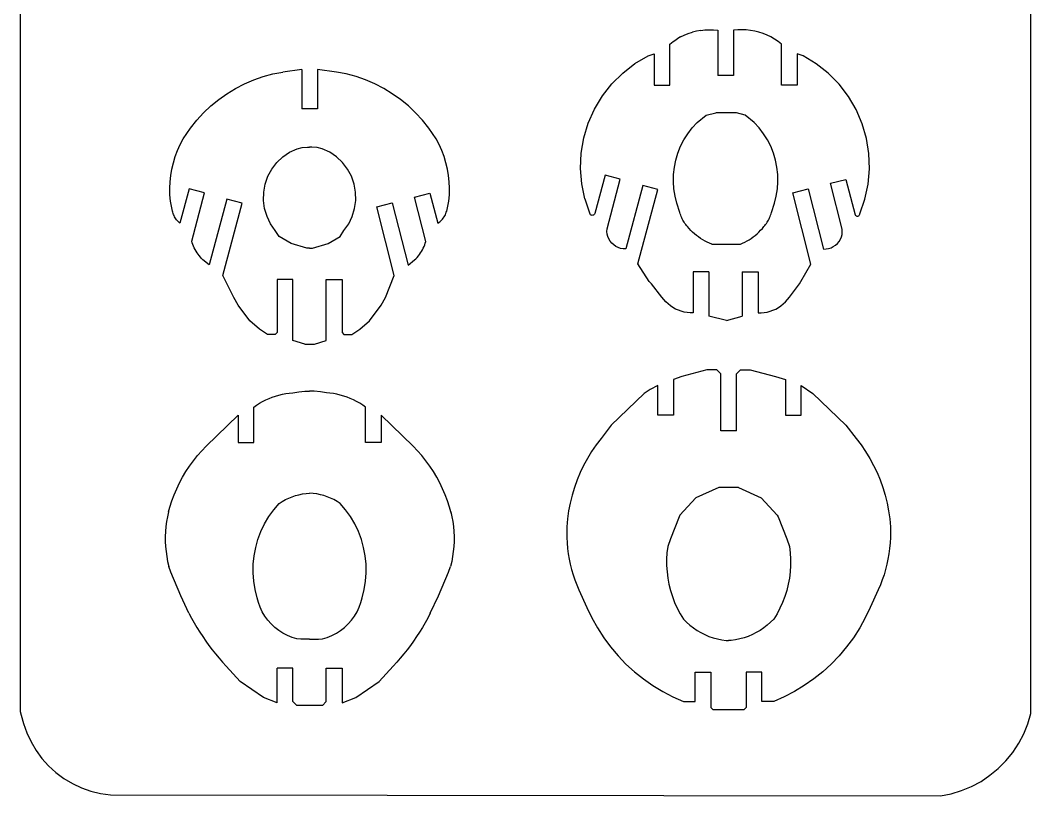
# Model space of a CAD drawing. Extents: x -402 to 402, y -558 to 558.
# Drawn here: x -402.4 to -16.1, y -557.6 to -261.3 of the extents above; entities that cross this region are included whole.
import ezdxf

# ---------------------------------------------------------------- set-up
doc = ezdxf.new("R2010")
doc.units = 0
doc.header["$MEASUREMENT"] = 0
doc.layers.get('0').update_dxf_attribs({"linetype": 'CONTINUOUS'})

msp = doc.modelspace()

# ---------------------------------------------------------------- linework, layer by layer
for p, q in [((-402.38, 526.13), (-402.38, -525.37)), ((-16.13, -526.12), (-16.13, 526.88)), ((-148.56, -266.95), (-147.04, -266.35)), ((-147.04, -266.35), (-145.48, -265.84)), ((-143.89, -265.45), (-145.48, -265.84)), ((-142.28, -265.16), (-143.89, -265.45)), ((-142.28, -265.16), (-140.65, -264.98)), ((-140.65, -264.98), (-139.02, -264.92)), ((-139.02, -264.92), (-137.38, -264.97)), ((-137.38, -264.97), (-135.75, -265.12)), ((-135.75, -265.12), (-135.75, -282.37)), ((-128.12, -264.97), (-129.75, -265.12)), ((-129.75, -265.12), (-129.75, -282.37)), ((-126.48, -264.92), (-128.12, -264.97)), ((-124.85, -264.98), (-126.48, -264.92)), ((-123.22, -265.16), (-124.85, -264.98)), ((-121.61, -265.45), (-123.22, -265.16)), ((-120.02, -265.84), (-121.61, -265.45)), ((-118.46, -266.34), (-120.02, -265.84)), ((-116.94, -266.95), (-118.46, -266.34)), ((-154.12, -270.38), (-152.82, -269.38)), ((-154.12, -286.12), (-154.12, -270.38)), ((-152.82, -269.38), (-151.46, -268.47)), ((-150.03, -267.66), (-151.46, -268.47)), ((-150.03, -267.66), (-148.56, -266.95)), ((-115.46, -267.66), (-116.94, -266.95)), ((-114.04, -268.47), (-115.46, -267.66)), ((-112.67, -269.38), (-114.04, -268.47)), ((-111.38, -270.38), (-112.67, -269.38)), ((-111.38, -286.12), (-111.38, -270.38)), ((-162.38, -274.87), (-160.12, -274.06)), ((-160.12, -274.06), (-160.12, -286.12)), ((-103.13, -274.87), (-105.38, -274.06)), ((-105.38, -274.06), (-105.38, -286.12)), ((-172.06, -281.46), (-167.42, -277.87)), ((-167.42, -277.87), (-162.38, -274.87)), ((-98.11, -277.92), (-103.13, -274.87)), ((-93.52, -281.55), (-98.11, -277.92)), ((-309.47, -282.84), (-305.76, -281.82)), ((-305.76, -281.82), (-301.99, -281.06)), ((-294.75, -280.13), (-301.99, -281.06)), ((-294.75, -280.13), (-294.75, -295.12)), ((-288.75, -280.13), (-288.75, -295.12)), ((-281.51, -281.06), (-288.75, -280.13)), ((-277.74, -281.82), (-281.51, -281.06)), ((-274.03, -282.84), (-277.74, -281.82)), ((-176.22, -285.6), (-172.06, -281.46)), ((-89.4, -285.73), (-93.52, -281.55)), ((-320.06, -287.4), (-316.64, -285.63)), ((-316.64, -285.63), (-313.11, -284.11)), ((-313.11, -284.11), (-309.47, -282.84)), ((-270.39, -284.11), (-274.03, -282.84)), ((-266.86, -285.63), (-270.39, -284.11)), ((-263.44, -287.4), (-266.86, -285.63)), ((-179.84, -290.22), (-176.22, -285.6)), ((-129.75, -282.37), (-135.75, -282.37)), ((-85.83, -290.38), (-89.4, -285.73)), ((-326.49, -291.62), (-323.35, -289.4)), ((-323.35, -289.4), (-320.06, -287.4)), ((-260.15, -289.4), (-263.44, -287.4)), ((-257.01, -291.62), (-260.15, -289.4)), ((-160.12, -286.12), (-154.12, -286.12)), ((-105.38, -286.12), (-111.38, -286.12)), ((-329.47, -294.05), (-326.49, -291.62)), ((-254.03, -294.05), (-257.01, -291.62)), ((-182.87, -295.25), (-179.84, -290.22)), ((-82.87, -295.44), (-85.83, -290.38)), ((-334.89, -299.51), (-332.27, -296.69)), ((-332.27, -296.69), (-329.47, -294.05)), ((-288.75, -295.12), (-294.75, -295.12)), ((-251.23, -296.69), (-254.03, -294.05)), ((-248.61, -299.51), (-251.23, -296.69)), ((-185.24, -300.61), (-182.87, -295.25)), ((-140.21, -297.59), (-136.5, -296.62)), ((-128.63, -296.62), (-136.5, -296.62)), ((-125.29, -297.59), (-128.63, -296.62)), ((-80.55, -300.82), (-82.87, -295.44)), ((-337.3, -302.51), (-334.89, -299.51)), ((-246.2, -302.51), (-248.61, -299.51)), ((-186.94, -306.23), (-185.24, -300.61)), ((-145.51, -302.42), (-143.62, -300.37)), ((-143.62, -300.37), (-140.21, -297.59)), ((-121.88, -300.37), (-125.29, -297.59)), ((-119.99, -302.42), (-121.88, -300.37)), ((-78.91, -306.45), (-80.55, -300.82)), ((-340.05, -306.62), (-338.74, -304.52)), ((-338.74, -304.52), (-337.3, -302.51)), ((-244.76, -304.52), (-246.2, -302.51)), ((-243.45, -306.62), (-244.76, -304.52)), ((-148.7, -306.98), (-147.21, -304.63)), ((-147.21, -304.63), (-145.51, -302.42)), ((-118.29, -304.63), (-119.99, -302.42)), ((-116.8, -306.98), (-118.29, -304.63)), ((-342.24, -311.05), (-341.22, -308.8)), ((-341.22, -308.8), (-340.05, -306.62)), ((-242.28, -308.8), (-243.45, -306.62)), ((-241.26, -311.05), (-242.28, -308.8)), ((-187.93, -312.02), (-186.94, -306.23)), ((-149.97, -309.45), (-148.7, -306.98)), ((-115.53, -309.45), (-116.8, -306.98)), ((-77.98, -312.24), (-78.91, -306.45)), ((-343.12, -313.36), (-342.24, -311.05)), ((-302, -313.52), (-299.41, -311.75)), ((-299.41, -311.75), (-296.57, -310.41)), ((-296.57, -310.41), (-294.58, -309.95)), ((-294.58, -309.95), (-292.56, -309.72)), ((-292.56, -309.72), (-291.75, -309.73)), ((-290.94, -309.72), (-291.75, -309.73)), ((-288.92, -309.95), (-290.94, -309.72)), ((-286.93, -310.41), (-288.92, -309.95)), ((-284.09, -311.75), (-286.93, -310.41)), ((-281.5, -313.52), (-284.09, -311.75)), ((-240.38, -313.36), (-241.26, -311.05)), ((-188.21, -317.88), (-187.93, -312.02)), ((-151.81, -314.7), (-151, -312.04)), ((-151, -312.04), (-149.97, -309.45)), ((-114.5, -312.04), (-115.53, -309.45)), ((-113.69, -314.7), (-114.5, -312.04)), ((-77.77, -318.1), (-77.98, -312.24)), ((-344.42, -318.13), (-343.85, -315.72)), ((-343.85, -315.72), (-343.12, -313.36)), ((-306.2, -318.17), (-304.28, -315.68)), ((-304.28, -315.68), (-302, -313.52)), ((-279.22, -315.68), (-281.5, -313.52)), ((-277.3, -318.17), (-279.22, -315.68)), ((-239.65, -315.72), (-240.38, -313.36)), ((-239.08, -318.13), (-239.65, -315.72)), ((-152.36, -317.43), (-151.81, -314.7)), ((-113.14, -317.43), (-113.69, -314.7)), ((-345.1, -323.03), (-344.84, -320.57)), ((-344.84, -320.57), (-344.42, -318.13)), ((-307.69, -320.92), (-306.2, -318.17)), ((-275.81, -320.92), (-277.3, -318.17)), ((-238.66, -320.57), (-239.08, -318.13)), ((-238.4, -323.03), (-238.66, -320.57)), ((-187.75, -323.73), (-188.21, -317.88)), ((-178.84, -320.51), (-182.74, -335.11)), ((-173.03, -322.03), (-178.84, -320.51)), ((-152.73, -322.97), (-152.67, -320.19)), ((-152.67, -320.19), (-152.36, -317.43)), ((-112.83, -320.19), (-113.14, -317.43)), ((-112.77, -322.97), (-112.83, -320.19)), ((-78.28, -323.94), (-77.77, -318.1)), ((-345.2, -325.5), (-345.1, -323.03)), ((-309.3, -326.97), (-308.74, -323.88)), ((-308.74, -323.88), (-307.69, -320.92)), ((-274.76, -323.88), (-275.81, -320.92)), ((-274.2, -326.97), (-274.76, -323.88)), ((-238.3, -325.5), (-238.4, -323.03)), ((-186.58, -329.48), (-187.75, -323.73)), ((-178.08, -341), (-173.03, -322.03)), ((-164.43, -324.45), (-170.96, -348.65)), ((-158.64, -326.01), (-164.43, -324.45)), ((-152.53, -325.75), (-152.73, -322.97)), ((-112.97, -325.75), (-112.77, -322.97)), ((-92.66, -323.59), (-86.76, -322.08)), ((-88.18, -341.17), (-92.66, -323.59)), ((-86.76, -322.08), (-83.31, -335.61)), ((-79.51, -329.67), (-78.28, -323.94)), ((-345.14, -327.97), (-345.2, -325.5)), ((-344.91, -330.43), (-345.14, -327.97)), ((-337.84, -325.76), (-341.33, -338.77)), ((-331.94, -327.27), (-337.84, -325.76)), ((-336.81, -345.69), (-331.94, -327.27)), ((-309.38, -330.11), (-309.3, -326.97)), ((-274.12, -330.11), (-274.2, -326.97)), ((-251.66, -328.84), (-245.76, -327.33)), ((-245.76, -327.33), (-242.82, -338.87)), ((-238.59, -330.43), (-238.36, -327.97)), ((-238.36, -327.97), (-238.3, -325.5)), ((-166.29, -354.36), (-158.64, -326.01)), ((-152.08, -328.5), (-152.53, -325.75)), ((-113.42, -328.5), (-112.97, -325.75)), ((-107.13, -327.28), (-101.23, -325.76)), ((-100.18, -354.52), (-107.13, -327.28)), ((-101.23, -325.76), (-95.38, -348.71)), ((-344.14, -334.19), (-344.91, -330.43)), ((-323.43, -329.65), (-330.18, -354.7)), ((-324.96, -358.76), (-317.55, -331.23)), ((-317.55, -331.23), (-323.43, -329.65)), ((-308.95, -333.22), (-309.38, -330.11)), ((-274.55, -333.22), (-274.12, -330.11)), ((-266.13, -332.52), (-260.23, -331.01)), ((-260.23, -331.01), (-254.15, -354.84)), ((-247.34, -345.8), (-251.66, -328.84)), ((-239.36, -334.19), (-238.59, -330.43)), ((-186.58, -329.48), (-184.63, -335.25)), ((-151.39, -331.19), (-152.08, -328.5)), ((-150.23, -334.8), (-151.39, -331.19)), ((-115.28, -334.8), (-114.11, -331.19)), ((-114.11, -331.19), (-113.42, -328.5)), ((-81.44, -335.21), (-79.51, -329.67)), ((-344.04, -334.64), (-344.14, -334.19)), ((-343.92, -335.08), (-344.04, -334.64)), ((-343.77, -335.51), (-343.92, -335.08)), ((-343.59, -335.93), (-343.77, -335.51)), ((-343.39, -336.34), (-343.59, -335.93)), ((-308.04, -336.23), (-308.95, -333.22)), ((-275.46, -336.23), (-274.55, -333.22)), ((-259.42, -358.83), (-266.13, -332.52)), ((-240.38, -336.44), (-240.12, -336.02)), ((-240.12, -336.02), (-239.89, -335.58)), ((-239.89, -335.58), (-239.68, -335.13)), ((-239.68, -335.13), (-239.51, -334.66)), ((-239.51, -334.66), (-239.36, -334.19)), ((-184.52, -335.44), (-184.63, -335.25)), ((-184.36, -335.61), (-184.52, -335.44)), ((-184.18, -335.73), (-184.36, -335.61)), ((-183.97, -335.81), (-184.18, -335.73)), ((-183.75, -335.84), (-183.97, -335.81)), ((-183.53, -335.82), (-183.75, -335.84)), ((-183.31, -335.76), (-183.53, -335.82)), ((-183.12, -335.65), (-183.31, -335.76)), ((-182.95, -335.5), (-183.12, -335.65)), ((-182.83, -335.32), (-182.95, -335.5)), ((-182.74, -335.11), (-182.83, -335.32)), ((-150.09, -335.29), (-150.23, -334.8)), ((-149.93, -335.77), (-150.09, -335.29)), ((-149.75, -336.25), (-149.93, -335.77)), ((-115.75, -336.25), (-115.57, -335.77)), ((-115.57, -335.77), (-115.41, -335.29)), ((-115.41, -335.29), (-115.28, -334.8)), ((-83.31, -335.61), (-83.2, -335.79)), ((-83.2, -335.79), (-83.04, -335.94)), ((-83.04, -335.94), (-82.86, -336.06)), ((-82.01, -336.07), (-81.83, -335.96)), ((-81.83, -335.96), (-81.67, -335.81)), ((-81.67, -335.81), (-81.55, -335.63)), ((-81.55, -335.63), (-81.47, -335.42)), ((-81.47, -335.42), (-81.44, -335.21)), ((-343.16, -336.74), (-343.39, -336.34)), ((-342.91, -337.12), (-343.16, -336.74)), ((-342.63, -337.49), (-342.91, -337.12)), ((-342.34, -337.84), (-342.63, -337.49)), ((-342.02, -338.17), (-342.34, -337.84)), ((-341.69, -338.48), (-342.02, -338.17)), ((-341.33, -338.77), (-341.69, -338.48)), ((-306.67, -339.05), (-308.04, -336.23)), ((-304.88, -341.62), (-306.67, -339.05)), ((-278.63, -341.62), (-276.83, -339.05)), ((-276.83, -339.05), (-275.46, -336.23)), ((-242.82, -338.87), (-242.41, -338.59)), ((-242.41, -338.59), (-242.02, -338.29)), ((-242.02, -338.29), (-241.65, -337.96)), ((-241.65, -337.96), (-241.29, -337.61)), ((-241.29, -337.61), (-240.97, -337.24)), ((-240.97, -337.24), (-240.66, -336.85)), ((-240.66, -336.85), (-240.38, -336.44)), ((-149.55, -336.72), (-149.75, -336.25)), ((-149.34, -337.18), (-149.55, -336.72)), ((-149.11, -337.63), (-149.34, -337.18)), ((-148.86, -338.07), (-149.11, -337.63)), ((-148.6, -338.5), (-148.86, -338.07)), ((-148.32, -338.93), (-148.6, -338.5)), ((-148.02, -339.34), (-148.32, -338.93)), ((-147.7, -339.74), (-148.02, -339.34)), ((-147.37, -340.13), (-147.7, -339.74)), ((-118.13, -340.13), (-117.8, -339.74)), ((-117.8, -339.74), (-117.48, -339.34)), ((-117.48, -339.34), (-117.18, -338.93)), ((-117.18, -338.93), (-116.9, -338.5)), ((-116.9, -338.5), (-116.64, -338.07)), ((-116.64, -338.07), (-116.39, -337.63)), ((-116.39, -337.63), (-116.16, -337.18)), ((-116.16, -337.18), (-115.95, -336.72)), ((-115.95, -336.72), (-115.75, -336.25)), ((-82.86, -336.06), (-82.65, -336.13)), ((-82.65, -336.13), (-82.44, -336.16)), ((-82.44, -336.16), (-82.22, -336.14)), ((-82.22, -336.14), (-82.01, -336.07)), ((-303.38, -343.87), (-304.88, -341.62)), ((-280.13, -343.87), (-278.63, -341.62)), ((-178.11, -341.99), (-178.08, -341)), ((-178.01, -342.97), (-178.11, -341.99)), ((-177.77, -343.92), (-178.01, -342.97)), ((-146.74, -340.86), (-147.37, -340.13)), ((-146.07, -341.57), (-146.74, -340.86)), ((-145.37, -342.24), (-146.07, -341.57)), ((-144.64, -342.89), (-145.37, -342.24)), ((-143.89, -343.51), (-144.64, -342.89)), ((-143.11, -344.09), (-143.89, -343.51)), ((-122.2, -344.07), (-121.45, -343.48)), ((-121.45, -343.48), (-120.73, -342.87)), ((-120.73, -342.87), (-120.04, -342.23)), ((-120.04, -342.23), (-119.37, -341.55)), ((-119.37, -341.55), (-118.73, -340.85)), ((-118.73, -340.85), (-118.13, -340.13)), ((-88.53, -344.08), (-88.27, -343.13)), ((-88.27, -343.13), (-88.16, -342.15)), ((-88.16, -342.15), (-88.18, -341.17)), ((-336.61, -346.36), (-336.81, -345.69)), ((-336.38, -347.02), (-336.61, -346.36)), ((-336.12, -347.67), (-336.38, -347.02)), ((-298.8, -346.65), (-303.38, -343.87)), ((-292.88, -348.37), (-298.8, -346.65)), ((-290.63, -348.37), (-284.7, -346.65)), ((-284.7, -346.65), (-280.13, -343.87)), ((-248.03, -347.77), (-247.77, -347.12)), ((-247.77, -347.12), (-247.54, -346.46)), ((-247.54, -346.46), (-247.34, -345.8)), ((-177.39, -344.84), (-177.77, -343.92)), ((-176.89, -345.68), (-177.39, -344.84)), ((-176.27, -346.45), (-176.89, -345.68)), ((-175.55, -347.13), (-176.27, -346.45)), ((-174.74, -347.69), (-175.55, -347.13)), ((-142.31, -344.64), (-143.11, -344.09)), ((-141.49, -345.16), (-142.31, -344.64)), ((-140.64, -345.64), (-141.49, -345.16)), ((-139.78, -346.09), (-140.64, -345.64)), ((-138.9, -346.5), (-139.78, -346.09)), ((-138, -346.87), (-138.9, -346.5)), ((-138, -346.87), (-127.13, -346.87)), ((-127.13, -346.87), (-126.26, -346.49)), ((-126.26, -346.49), (-125.41, -346.08)), ((-125.41, -346.08), (-124.57, -345.63)), ((-124.57, -345.63), (-123.76, -345.14)), ((-123.76, -345.14), (-122.97, -344.62)), ((-122.97, -344.62), (-122.2, -344.07)), ((-91.6, -347.8), (-90.78, -347.25)), ((-90.78, -347.25), (-90.05, -346.58)), ((-90.05, -346.58), (-89.42, -345.82)), ((-89.42, -345.82), (-88.91, -344.98)), ((-88.91, -344.98), (-88.53, -344.08)), ((-335.83, -348.3), (-336.12, -347.67)), ((-335.51, -348.92), (-335.83, -348.3)), ((-335.16, -349.53), (-335.51, -348.92)), ((-334.78, -350.12), (-335.16, -349.53)), ((-334.38, -350.69), (-334.78, -350.12)), ((-333.95, -351.24), (-334.38, -350.69)), ((-333.5, -351.77), (-333.95, -351.24)), ((-291.75, -348.38), (-292.88, -348.37)), ((-291.75, -348.38), (-290.63, -348.37)), ((-250.65, -351.88), (-250.2, -351.34)), ((-250.2, -351.34), (-249.77, -350.79)), ((-249.77, -350.79), (-249.37, -350.22)), ((-249.37, -350.22), (-248.99, -349.63)), ((-248.99, -349.63), (-248.65, -349.03)), ((-248.65, -349.03), (-248.33, -348.4)), ((-248.33, -348.4), (-248.03, -347.77)), ((-173.86, -348.13), (-174.74, -347.69)), ((-172.92, -348.44), (-173.86, -348.13)), ((-171.95, -348.62), (-172.92, -348.44)), ((-170.96, -348.65), (-171.95, -348.62)), ((-95.38, -348.71), (-94.39, -348.69)), ((-94.39, -348.69), (-93.42, -348.52)), ((-93.42, -348.52), (-92.48, -348.23)), ((-92.48, -348.23), (-91.6, -347.8)), ((-333.03, -352.28), (-333.5, -351.77)), ((-332.53, -352.77), (-333.03, -352.28)), ((-330.18, -354.7), (-332.53, -352.77)), ((-254.15, -354.84), (-251.63, -352.87)), ((-251.63, -352.87), (-251.13, -352.39)), ((-251.13, -352.39), (-250.65, -351.88)), ((-161.93, -361.07), (-166.29, -354.36)), ((-104.03, -361.05), (-100.18, -354.52)), ((-320.78, -367.2), (-324.96, -358.76)), ((-262.73, -367.2), (-259.42, -358.83)), ((-145.13, -357.37), (-145.13, -373.12)), ((-139.13, -357.37), (-145.13, -357.37)), ((-139.13, -357.37), (-139.13, -374.31)), ((-126.38, -357.37), (-126.38, -374.31)), ((-126.38, -357.37), (-120.38, -357.37)), ((-120.38, -357.37), (-120.38, -373.12)), ((-304.13, -360.37), (-304.13, -380.62)), ((-298.13, -360.37), (-304.13, -360.37)), ((-298.13, -383.62), (-298.13, -360.37)), ((-285.38, -383.62), (-285.38, -360.37)), ((-285.38, -360.37), (-279.38, -360.37)), ((-279.38, -360.37), (-279.38, -380.62)), ((-161.03, -361.95), (-161.93, -361.07)), ((-157.12, -367.12), (-161.03, -361.95)), ((-108.38, -367.12), (-104.48, -361.95)), ((-104.48, -361.95), (-104.03, -361.05)), ((-319.13, -370.12), (-320.78, -367.2)), ((-314.63, -376.12), (-319.13, -370.12)), ((-268.88, -376.12), (-264.38, -370.12)), ((-264.38, -370.12), (-262.73, -367.2)), ((-156.41, -368.04), (-157.12, -367.12)), ((-155.63, -368.9), (-156.41, -368.04)), ((-154.77, -369.69), (-155.63, -368.9)), ((-153.86, -370.41), (-154.77, -369.69)), ((-152.89, -371.06), (-153.86, -370.41)), ((-112.61, -371.06), (-111.64, -370.41)), ((-111.64, -370.41), (-110.73, -369.69)), ((-110.73, -369.69), (-109.87, -368.9)), ((-109.87, -368.9), (-109.09, -368.04)), ((-109.09, -368.04), (-108.38, -367.12)), ((-151.87, -371.62), (-152.89, -371.06)), ((-150.81, -372.1), (-151.87, -371.62)), ((-149.71, -372.49), (-150.81, -372.1)), ((-148.59, -372.78), (-149.71, -372.49)), ((-147.45, -372.99), (-148.59, -372.78)), ((-146.29, -373.11), (-147.45, -372.99)), ((-145.13, -373.12), (-146.29, -373.11)), ((-132.38, -375.99), (-139.13, -374.31)), ((-132.38, -375.99), (-126.38, -374.31)), ((-120.38, -373.12), (-119.21, -373.11)), ((-119.21, -373.11), (-118.05, -372.99)), ((-118.05, -372.99), (-116.91, -372.78)), ((-116.91, -372.78), (-115.79, -372.49)), ((-115.79, -372.49), (-114.69, -372.1)), ((-114.69, -372.1), (-113.63, -371.62)), ((-113.63, -371.62), (-112.61, -371.06)), ((-310.95, -379.27), (-314.63, -376.12)), ((-272.55, -379.27), (-268.88, -376.12)), ((-307.88, -381.37), (-310.95, -379.27)), ((-304.88, -381.37), (-307.88, -381.37)), ((-304.13, -380.62), (-304.88, -381.37)), ((-279.38, -380.62), (-278.63, -381.37)), ((-278.63, -381.37), (-275.63, -381.37)), ((-275.63, -381.37), (-272.55, -379.27)), ((-293.63, -385.12), (-298.13, -383.62)), ((-293.63, -385.12), (-289.88, -385.12)), ((-289.88, -385.12), (-285.38, -383.62)), ((-149.55, -397.35), (-152.62, -398.62)), ((-139.88, -394.87), (-149.55, -397.35)), ((-136.13, -394.87), (-139.88, -394.87)), ((-134.63, -396.37), (-136.13, -394.87)), ((-134.63, -418.12), (-134.63, -396.37)), ((-128.63, -396.37), (-127.13, -394.87)), ((-128.63, -418.12), (-128.63, -396.37)), ((-127.13, -394.87), (-123.38, -394.87)), ((-123.38, -394.87), (-113.7, -397.35)), ((-113.7, -397.35), (-109.88, -398.62)), ((-158.62, -400.87), (-161.63, -402.38)), ((-158.62, -412.13), (-158.62, -400.87)), ((-152.62, -398.62), (-152.62, -412.13)), ((-109.88, -398.62), (-109.88, -412.13)), ((-103.88, -412.13), (-103.88, -400.87)), ((-103.88, -400.87), (-99.38, -403.87)), ((-307.28, -405.82), (-306.03, -405.33)), ((-306.03, -405.33), (-304.76, -404.89)), ((-304.76, -404.89), (-303.47, -404.51)), ((-303.47, -404.51), (-302.17, -404.19)), ((-302.17, -404.19), (-300.85, -403.93)), ((-300.85, -403.93), (-299.52, -403.73)), ((-299.52, -403.73), (-298.18, -403.59)), ((-298.18, -403.59), (-295.87, -403.23)), ((-295.87, -403.23), (-293.54, -403.02)), ((-293.54, -403.02), (-291.75, -402.96)), ((-289.96, -403.02), (-291.75, -402.96)), ((-291.75, -402.96), (-291.75, -402.96)), ((-287.63, -403.23), (-289.96, -403.02)), ((-285.32, -403.59), (-287.63, -403.23)), ((-283.98, -403.73), (-285.32, -403.59)), ((-282.65, -403.93), (-283.98, -403.73)), ((-281.33, -404.19), (-282.65, -403.93)), ((-280.03, -404.51), (-281.33, -404.19)), ((-278.74, -404.89), (-280.03, -404.51)), ((-277.47, -405.33), (-278.74, -404.89)), ((-276.22, -405.82), (-277.47, -405.33)), ((-163.88, -403.87), (-176.48, -415.95)), ((-161.63, -402.38), (-163.88, -403.87)), ((-99.38, -403.87), (-86.78, -415.95)), ((-313.12, -409.13), (-312.02, -408.36)), ((-313.12, -422.63), (-313.12, -409.13)), ((-312.02, -408.36), (-310.88, -407.65)), ((-310.88, -407.65), (-309.71, -406.98)), ((-309.71, -406.98), (-308.51, -406.38)), ((-308.51, -406.38), (-307.28, -405.82)), ((-274.99, -406.38), (-276.22, -405.82)), ((-273.79, -406.98), (-274.99, -406.38)), ((-272.62, -407.65), (-273.79, -406.98)), ((-271.48, -408.36), (-272.62, -407.65)), ((-270.38, -409.13), (-271.48, -408.36)), ((-270.38, -422.63), (-270.38, -409.13)), ((-331.31, -423.97), (-319.12, -412.13)), ((-319.12, -412.13), (-319.12, -422.63)), ((-252.19, -423.97), (-264.38, -412.13)), ((-264.38, -412.13), (-264.38, -422.63)), ((-152.62, -412.13), (-158.62, -412.13)), ((-109.88, -412.13), (-103.88, -412.13)), ((-176.48, -415.95), (-180.38, -421.12)), ((-86.78, -415.95), (-82.88, -421.12)), ((-128.63, -418.12), (-134.63, -418.12)), ((-333.02, -425.78), (-331.31, -423.97)), ((-319.12, -422.63), (-313.12, -422.63)), ((-264.38, -422.63), (-270.38, -422.63)), ((-250.47, -425.78), (-252.19, -423.97)), ((-182.24, -423.56), (-183.97, -426.08)), ((-180.38, -421.12), (-182.24, -423.56)), ((-82.88, -421.12), (-81.01, -423.56)), ((-81.01, -423.56), (-79.28, -426.08)), ((-336.2, -429.61), (-334.66, -427.66)), ((-334.66, -427.66), (-333.02, -425.78)), ((-248.84, -427.66), (-250.47, -425.78)), ((-247.29, -429.61), (-248.84, -427.66)), ((-185.58, -428.69), (-187.04, -431.38)), ((-183.97, -426.08), (-185.58, -428.69)), ((-79.28, -426.08), (-77.67, -428.69)), ((-77.67, -428.69), (-76.21, -431.38)), ((-339.03, -433.71), (-337.66, -431.63)), ((-337.66, -431.63), (-336.2, -429.61)), ((-245.83, -431.63), (-247.29, -429.61)), ((-244.47, -433.71), (-245.83, -431.63)), ((-187.04, -431.38), (-188.37, -434.14)), ((-76.21, -431.38), (-74.88, -434.14)), ((-341.48, -438.04), (-340.3, -435.85)), ((-340.3, -435.85), (-339.03, -433.71)), ((-243.19, -435.85), (-244.47, -433.71)), ((-242.02, -438.04), (-243.19, -435.85)), ((-188.37, -434.14), (-189.55, -436.96)), ((-74.88, -434.14), (-73.7, -436.96)), ((-343.53, -442.58), (-342.56, -440.29)), ((-342.56, -440.29), (-341.48, -438.04)), ((-240.94, -440.29), (-242.02, -438.04)), ((-239.96, -442.58), (-240.94, -440.29)), ((-190.58, -439.85), (-191.47, -442.78)), ((-189.55, -436.96), (-190.58, -439.85)), ((-135.38, -439.87), (-144.11, -443.77)), ((-127.88, -439.87), (-135.38, -439.87)), ((-127.88, -439.87), (-119.14, -443.77)), ((-73.7, -436.96), (-72.67, -439.85)), ((-72.67, -439.85), (-71.78, -442.78)), ((-344.4, -444.91), (-343.53, -442.58)), ((-301, -444.47), (-299.75, -443.88)), ((-299.75, -443.88), (-298.48, -443.37)), ((-298.48, -443.37), (-297.17, -442.93)), ((-297.17, -442.93), (-295.84, -442.57)), ((-295.84, -442.57), (-294.49, -442.29)), ((-294.49, -442.29), (-293.12, -442.09)), ((-293.12, -442.09), (-291.75, -441.98)), ((-291.75, -441.98), (-291.75, -441.98)), ((-290.37, -442.09), (-291.75, -441.98)), ((-289.01, -442.29), (-290.37, -442.09)), ((-287.66, -442.57), (-289.01, -442.29)), ((-286.33, -442.93), (-287.66, -442.57)), ((-285.02, -443.37), (-286.33, -442.93)), ((-283.74, -443.88), (-285.02, -443.37)), ((-282.5, -444.47), (-283.74, -443.88)), ((-239.09, -444.91), (-239.96, -442.58)), ((-191.47, -442.78), (-192.2, -445.75)), ((-144.11, -443.77), (-150.23, -450.45)), ((-119.14, -443.77), (-113.03, -450.45)), ((-71.78, -442.78), (-71.05, -445.75)), ((-345.68, -449.13), (-345.17, -447.28)), ((-345.17, -447.28), (-344.4, -444.91)), ((-305.46, -448.33), (-303.37, -445.88)), ((-303.37, -445.88), (-302.21, -445.14)), ((-302.21, -445.14), (-301, -444.47)), ((-281.29, -445.14), (-282.5, -444.47)), ((-280.13, -445.88), (-281.29, -445.14)), ((-278.03, -448.33), (-280.13, -445.88)), ((-238.32, -447.28), (-239.09, -444.91)), ((-237.82, -449.13), (-238.32, -447.28)), ((-192.2, -445.75), (-192.78, -448.76)), ((-71.05, -445.75), (-70.47, -448.76)), ((-346.1, -450.99), (-346.44, -452.87)), ((-345.68, -449.13), (-346.1, -450.99)), ((-308.98, -453.75), (-307.34, -450.97)), ((-307.34, -450.97), (-305.46, -448.33)), ((-276.16, -450.97), (-278.03, -448.33)), ((-274.52, -453.75), (-276.16, -450.97)), ((-237.82, -449.13), (-237.39, -450.99)), ((-237.66, -449.68), (-237.82, -449.13)), ((-237.39, -450.99), (-237.06, -452.87)), ((-193.2, -451.79), (-193.46, -454.84)), ((-192.78, -448.76), (-193.2, -451.79)), ((-150.53, -451.05), (-153.86, -459.44)), ((-150.23, -450.45), (-150.53, -451.05)), ((-113.03, -450.45), (-112.73, -451.05)), ((-112.73, -451.05), (-109.39, -459.44)), ((-70.47, -448.76), (-70.05, -451.79)), ((-70.05, -451.79), (-69.79, -454.84)), ((-346.69, -454.77), (-346.86, -456.68)), ((-346.44, -452.87), (-346.69, -454.77)), ((-310.37, -456.66), (-308.98, -453.75)), ((-273.13, -456.66), (-274.52, -453.75)), ((-237.06, -452.87), (-236.8, -454.77)), ((-236.8, -454.77), (-236.64, -456.68)), ((-193.46, -454.84), (-193.51, -456.91)), ((-69.79, -454.84), (-69.74, -456.91)), ((-346.86, -456.68), (-346.94, -458.59)), ((-346.94, -458.59), (-346.93, -460.5)), ((-311.51, -459.68), (-310.37, -456.66)), ((-271.99, -459.68), (-273.13, -456.66)), ((-236.64, -456.68), (-236.56, -458.59)), ((-236.56, -458.59), (-236.57, -460.5)), ((-193.51, -456.91), (-193.47, -458.97)), ((-193.47, -458.97), (-193.36, -461.03)), ((-153.86, -459.44), (-154.88, -462.37)), ((-109.39, -459.44), (-108.38, -462.37)), ((-69.78, -458.97), (-69.89, -461.03)), ((-69.74, -456.91), (-69.78, -458.97)), ((-346.93, -460.5), (-346.84, -462.41)), ((-346.84, -462.41), (-346.65, -464.31)), ((-312.98, -465.96), (-312.38, -462.79)), ((-312.38, -462.79), (-311.51, -459.68)), ((-271.11, -462.79), (-271.99, -459.68)), ((-270.51, -465.96), (-271.11, -462.79)), ((-236.66, -462.41), (-236.84, -464.31)), ((-236.57, -460.5), (-236.66, -462.41)), ((-193.36, -461.03), (-193.16, -463.08)), ((-193.16, -463.08), (-192.89, -465.13)), ((-154.88, -462.37), (-155.17, -464.78)), ((-108.38, -462.37), (-108.08, -464.78)), ((-70.09, -463.08), (-70.36, -465.13)), ((-69.89, -461.03), (-70.09, -463.08)), ((-346.65, -464.31), (-346.39, -466.21)), ((-346.39, -466.21), (-346.03, -468.09)), ((-313.31, -469.18), (-312.98, -465.96)), ((-270.19, -469.18), (-270.51, -465.96)), ((-237.11, -466.21), (-237.46, -468.09)), ((-236.84, -464.31), (-237.11, -466.21)), ((-192.89, -465.13), (-192.54, -467.16)), ((-192.54, -467.16), (-192.12, -469.18)), ((-155.17, -464.78), (-155.31, -467.19)), ((-155.31, -467.19), (-155.31, -469.61)), ((-108.08, -464.78), (-107.94, -467.19)), ((-107.94, -467.19), (-107.94, -469.61)), ((-70.71, -467.16), (-71.13, -469.18)), ((-70.36, -465.13), (-70.71, -467.16)), ((-346.03, -468.09), (-345.6, -469.95)), ((-344.85, -472.2), (-345.6, -469.95)), ((-313.36, -472.41), (-313.31, -469.18)), ((-270.14, -472.41), (-270.19, -469.18)), ((-238.65, -472.2), (-237.9, -469.95)), ((-237.46, -468.09), (-237.9, -469.95)), ((-192.12, -469.18), (-191.61, -471.18)), ((-191.61, -471.18), (-191.03, -473.16)), ((-155.31, -469.61), (-155.16, -472.02)), ((-107.94, -469.61), (-108.09, -472.02)), ((-71.64, -471.18), (-72.22, -473.16)), ((-71.13, -469.18), (-71.64, -471.18)), ((-341.02, -481.2), (-344.85, -472.2)), ((-313.13, -475.63), (-313.36, -472.41)), ((-270.37, -475.63), (-270.14, -472.41)), ((-242.48, -481.2), (-238.65, -472.2)), ((-191.03, -473.16), (-190.38, -475.12)), ((-155.16, -472.02), (-154.87, -474.42)), ((-154.87, -474.42), (-154.43, -476.8)), ((-108.38, -474.42), (-108.82, -476.8)), ((-108.09, -472.02), (-108.38, -474.42)), ((-72.22, -473.16), (-72.87, -475.12)), ((-312.63, -478.82), (-313.13, -475.63)), ((-311.85, -481.95), (-312.63, -478.82)), ((-271.65, -481.95), (-270.87, -478.82)), ((-270.87, -478.82), (-270.37, -475.63)), ((-190.38, -475.12), (-189.65, -477.05)), ((-189.65, -477.05), (-188.85, -478.95)), ((-188.85, -478.95), (-185.78, -485.7)), ((-154.43, -476.8), (-153.84, -479.15)), ((-108.82, -476.8), (-109.41, -479.15)), ((-74.4, -478.95), (-77.48, -485.7)), ((-73.6, -477.05), (-74.4, -478.95)), ((-72.87, -475.12), (-73.6, -477.05)), ((-337.87, -487.88), (-341.02, -481.2)), ((-311.36, -483.8), (-311.85, -481.95)), ((-272.14, -483.8), (-271.65, -481.95)), ((-245.63, -487.88), (-242.48, -481.2)), ((-153.84, -479.15), (-153.12, -481.46)), ((-153.12, -481.46), (-152.26, -483.72)), ((-110.13, -481.46), (-110.99, -483.72)), ((-109.41, -479.15), (-110.13, -481.46)), ((-310.7, -485.61), (-311.36, -483.8)), ((-309.87, -487.34), (-310.7, -485.61)), ((-273.63, -487.34), (-272.8, -485.61)), ((-272.8, -485.61), (-272.14, -483.8)), ((-185.78, -485.7), (-183.88, -489.67)), ((-152.26, -483.72), (-151.26, -485.92)), ((-151.26, -485.92), (-150.13, -488.06)), ((-111.99, -485.92), (-113.12, -488.06)), ((-110.99, -483.72), (-111.99, -485.92)), ((-77.48, -485.7), (-79.37, -489.67)), ((-337.87, -487.88), (-336.9, -489.7)), ((-336.9, -489.7), (-335.89, -491.51)), ((-308.89, -488.99), (-309.87, -487.34)), ((-307.75, -490.53), (-308.89, -488.99)), ((-306.48, -491.97), (-307.75, -490.53)), ((-277.01, -491.97), (-275.74, -490.53)), ((-275.74, -490.53), (-274.61, -488.99)), ((-274.61, -488.99), (-273.63, -487.34)), ((-246.59, -489.7), (-247.6, -491.51)), ((-245.63, -487.88), (-246.59, -489.7)), ((-183.88, -489.67), (-181.74, -493.51)), ((-150.13, -488.06), (-148.88, -490.12)), ((-148.88, -490.12), (-147.68, -491.33)), ((-114.37, -490.12), (-115.57, -491.33)), ((-113.12, -488.06), (-114.37, -490.12)), ((-79.37, -489.67), (-81.51, -493.51)), ((-335.89, -491.51), (-334.84, -493.3)), ((-334.84, -493.3), (-333.75, -495.05)), ((-305.08, -493.28), (-306.48, -491.97)), ((-303.57, -494.46), (-305.08, -493.28)), ((-279.93, -494.46), (-278.41, -493.28)), ((-278.41, -493.28), (-277.01, -491.97)), ((-248.65, -493.3), (-249.75, -495.05)), ((-247.6, -491.51), (-248.65, -493.3)), ((-181.74, -493.51), (-179.35, -497.21)), ((-147.68, -491.33), (-146.42, -492.45)), ((-146.42, -492.45), (-145.08, -493.49)), ((-145.08, -493.49), (-143.68, -494.44)), ((-118.17, -493.49), (-119.57, -494.44)), ((-116.83, -492.45), (-118.17, -493.49)), ((-115.57, -491.33), (-116.83, -492.45)), ((-81.51, -493.51), (-83.9, -497.21)), ((-333.75, -495.05), (-332.62, -496.79)), ((-332.62, -496.79), (-331.45, -498.49)), ((-301.95, -495.49), (-303.57, -494.46)), ((-300.24, -496.37), (-301.95, -495.49)), ((-298.46, -497.08), (-300.24, -496.37)), ((-296.62, -497.63), (-298.46, -497.08)), ((-295.15, -497.74), (-296.62, -497.63)), ((-293.67, -497.78), (-295.15, -497.74)), ((-292.2, -497.76), (-293.67, -497.78)), ((-291.75, -497.73), (-292.2, -497.76)), ((-291.75, -497.73), (-291.3, -497.76)), ((-291.75, -497.73), (-291.75, -497.73)), ((-291.3, -497.76), (-289.82, -497.78)), ((-289.82, -497.78), (-288.35, -497.74)), ((-288.35, -497.74), (-286.88, -497.63)), ((-286.88, -497.63), (-285.04, -497.08)), ((-285.04, -497.08), (-283.25, -496.37)), ((-283.25, -496.37), (-281.55, -495.49)), ((-281.55, -495.49), (-279.93, -494.46)), ((-250.88, -496.79), (-252.05, -498.49)), ((-249.75, -495.05), (-250.88, -496.79)), ((-179.35, -497.21), (-176.73, -500.74)), ((-143.68, -494.44), (-142.21, -495.29)), ((-142.21, -495.29), (-140.7, -496.05)), ((-140.7, -496.05), (-139.14, -496.7)), ((-139.14, -496.7), (-137.54, -497.25)), ((-137.54, -497.25), (-135.9, -497.7)), ((-135.9, -497.7), (-134.24, -498.03)), ((-134.24, -498.03), (-132.56, -498.26)), ((-132.56, -498.26), (-131.63, -498.32)), ((-130.69, -498.26), (-131.63, -498.32)), ((-129.01, -498.03), (-130.69, -498.26)), ((-127.35, -497.7), (-129.01, -498.03)), ((-125.71, -497.25), (-127.35, -497.7)), ((-124.11, -496.7), (-125.71, -497.25)), ((-122.55, -496.05), (-124.11, -496.7)), ((-121.04, -495.29), (-122.55, -496.05)), ((-119.57, -494.44), (-121.04, -495.29)), ((-83.9, -497.21), (-86.52, -500.74)), ((-331.45, -498.49), (-330.24, -500.17)), ((-330.24, -500.17), (-328.99, -501.82)), ((-328.99, -501.82), (-327.7, -503.44)), ((-254.51, -501.82), (-255.8, -503.44)), ((-253.26, -500.17), (-254.51, -501.82)), ((-252.05, -498.49), (-253.26, -500.17)), ((-176.73, -500.74), (-173.89, -504.1)), ((-86.52, -500.74), (-89.36, -504.1)), ((-327.7, -503.44), (-326.38, -505.04)), ((-326.38, -505.04), (-325.02, -506.6)), ((-257.12, -505.04), (-258.48, -506.6)), ((-255.8, -503.44), (-257.12, -505.04)), ((-173.89, -504.1), (-170.84, -507.27)), ((-89.36, -504.1), (-92.41, -507.27)), ((-325.02, -506.6), (-323.62, -508.13)), ((-318.3, -513.98), (-323.62, -508.13)), ((-298.12, -508.88), (-304.12, -508.88)), ((-304.12, -522.06), (-304.12, -508.88)), ((-298.12, -521.63), (-298.12, -508.88)), ((-285.38, -521.63), (-285.38, -508.88)), ((-285.38, -508.88), (-279.38, -508.88)), ((-279.38, -508.88), (-279.38, -522.06)), ((-265.2, -513.98), (-259.88, -508.13)), ((-258.48, -506.6), (-259.88, -508.13)), ((-170.84, -507.27), (-167.59, -510.24)), ((-92.41, -507.27), (-95.66, -510.24)), ((-167.59, -510.24), (-164.16, -512.99)), ((-164.16, -512.99), (-160.55, -515.51)), ((-144.38, -521.63), (-144.38, -510.37)), ((-144.38, -510.37), (-138.38, -510.37)), ((-138.38, -510.37), (-138.38, -523.87)), ((-124.88, -510.37), (-124.88, -523.87)), ((-118.88, -510.37), (-124.88, -510.37)), ((-118.88, -521.63), (-118.88, -510.37)), ((-99.09, -512.99), (-102.7, -515.51)), ((-95.66, -510.24), (-99.09, -512.99)), ((-309.37, -520.13), (-318.3, -513.98)), ((-274.13, -520.13), (-265.2, -513.98)), ((-160.55, -515.51), (-156.79, -517.8)), ((-102.7, -515.51), (-106.46, -517.8)), ((-304.12, -522.06), (-309.37, -520.13)), ((-279.38, -522.06), (-274.13, -520.13)), ((-156.79, -517.8), (-152.9, -519.84)), ((-152.9, -519.84), (-148.88, -521.63)), ((-110.35, -519.84), (-114.37, -521.63)), ((-106.46, -517.8), (-110.35, -519.84)), ((-296.62, -523.13), (-298.12, -521.63)), ((-286.88, -523.13), (-296.62, -523.13)), ((-286.88, -523.13), (-285.38, -521.63)), ((-148.88, -521.63), (-144.38, -521.63)), ((-138.38, -523.87), (-137.63, -524.62)), ((-137.63, -524.62), (-125.63, -524.62)), ((-124.88, -523.87), (-125.63, -524.62)), ((-114.37, -521.63), (-118.88, -521.63)), ((-402.38, -525.37), (-401.34, -529.07)), ((-401.34, -529.07), (-401.1, -529.95)), ((-17.28, -530.09), (-16.13, -526.12)), ((-401.1, -529.95), (-399.85, -533.55)), ((-18.83, -533.92), (-17.28, -530.09)), ((-399.85, -533.55), (-398.25, -537)), ((-20.75, -537.58), (-18.83, -533.92)), ((-398.25, -537), (-396.32, -540.28)), ((-396.32, -540.28), (-394.07, -543.34)), ((-23.02, -541.03), (-20.75, -537.58)), ((-394.07, -543.34), (-391.52, -546.17)), ((-28.54, -547.17), (-25.63, -544.24)), ((-25.63, -544.24), (-23.02, -541.03)), ((-391.52, -546.17), (-388.7, -548.73)), ((-31.72, -549.8), (-28.54, -547.17)), ((-388.7, -548.73), (-385.65, -551)), ((-385.65, -551), (-382.38, -552.95)), ((-38.8, -554.06), (-35.15, -552.11)), ((-35.15, -552.11), (-31.72, -549.8)), ((-382.38, -552.95), (-378.93, -554.56)), ((-378.93, -554.56), (-375.34, -555.83)), ((-375.34, -555.83), (-371.64, -556.73)), ((-46.57, -556.83), (-42.61, -555.64)), ((-42.61, -555.64), (-38.8, -554.06)), ((-371.64, -556.73), (-367.87, -557.25)), ((-367.87, -557.25), (-50.63, -557.63)), ((-50.63, -557.63), (-46.57, -556.83))]:
    msp.add_line(p, q)

doc.saveas('drawing.dxf')
